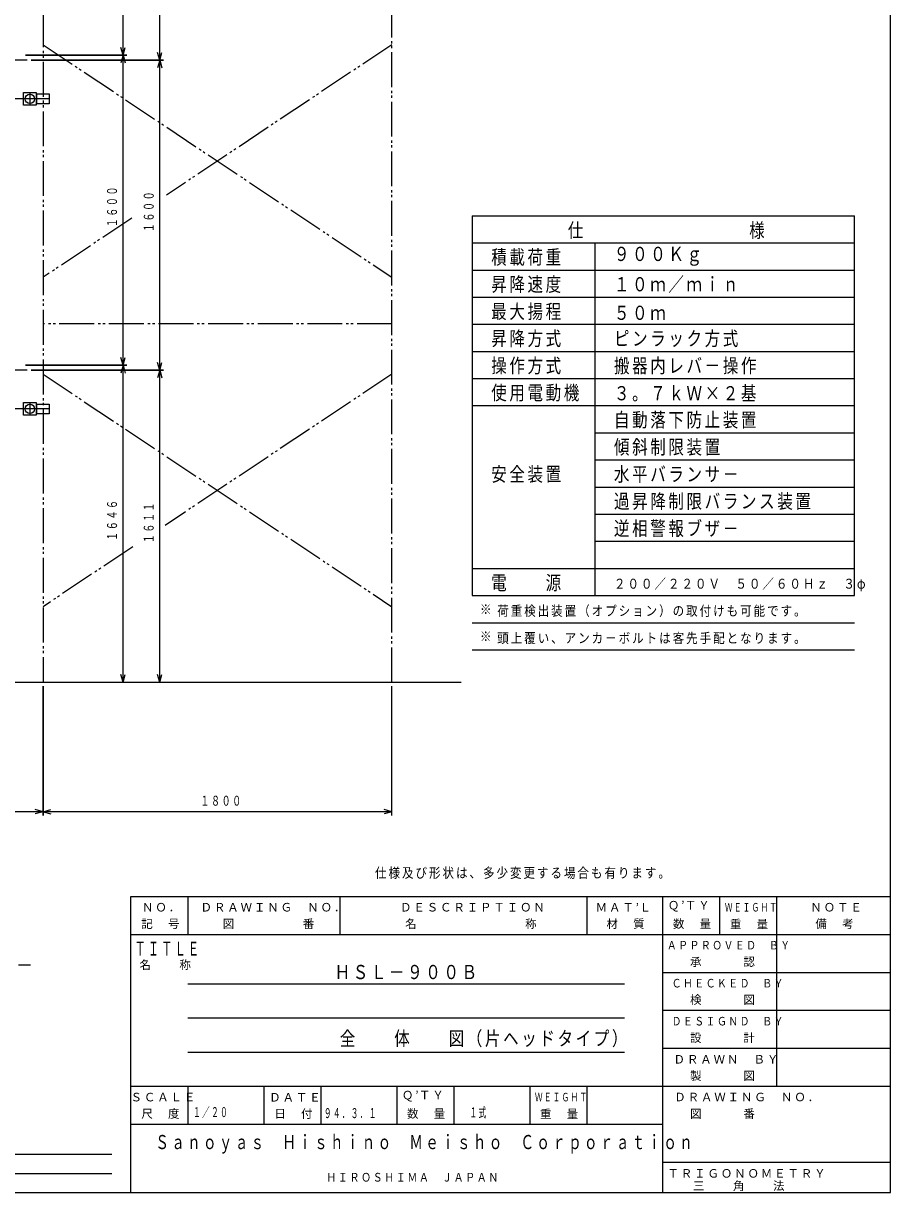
# Model space of a CAD drawing. Units: millimetres, scale not verified. Extents: x -7966 to 7694, y -5537 to 5506.
# Drawn here: x 3220 to 7694, y -5537 to 497 of the extents above; entities that cross this region are included whole.
import ezdxf
from ezdxf.enums import TextEntityAlignment as Align

# ---------------------------------------------------------------- set-up
doc = ezdxf.new("R2010")
doc.units = ezdxf.units.MM
doc.header["$LTSCALE"] = 20
doc.linetypes.add('CHAIN2', pattern=[12, 9, -1, 1, -1])
doc.linetypes.add('DOUBLE_CHAIN2', pattern=[12.8, 9, -1, 0.6, -0.6, 0.6, -1])
doc.layers.add('0-0_1', color=1, linetype='Continuous')
doc.styles.add('ＭＳ ゴシック', font='')
doc.styles.get('ＭＳ ゴシック').set_extended_font_data('MS Gothic')

# ---------------------------------------------------------------- blocks, each defined once
blk = doc.blocks.new('D1')
at = {"layer": '0-0_1', "color": 4}
for p, q in [((11731.59, 3016.66), (11731.59, 2348.78)), ((13531.59, 2348.78), (13531.59, 3016.66)), ((11731.59, 2368.78), (11771.59, 2379.5)), ((13531.59, 2368.78), (11731.59, 2368.78)), ((11731.59, 2368.78), (11771.59, 2358.06)), ((13531.59, 2368.78), (13491.59, 2379.5)), ((13531.59, 2368.78), (13491.59, 2358.06))]:
    blk.add_line(p, q, dxfattribs=at)
at = {"layer": '0-0_1', "color": 7, "insert": (12543.59, 2398.78), "char_height": 51.32, "attachment_point": 7, "style": 'ＭＳ ゴシック'}
blk.add_mtext('\\T1.17;\\W0.65;１８００', dxfattribs=at)
blk = doc.blocks.new('D2')
at = {"layer": '0-0_1', "color": 4}
for p, q in [((11731.59, 2348.78), (11731.59, 3016.66)), ((11731.59, 2368.78), (2731.59, 2368.78)), ((11731.59, 2368.78), (11691.59, 2379.5)), ((11731.59, 2368.78), (11691.59, 2358.06))]:
    blk.add_line(p, q, dxfattribs=at)
blk = doc.blocks.new('D27')
at = {"layer": '0-0_1', "color": 4}
for p, q in [((11640.89, 4672.66), (12164.23, 4672.66)), ((12144.23, 4672.66), (12133.51, 4632.66)), ((12144.23, 4672.66), (12154.94, 4632.66)), ((12144.23, 3036.66), (12133.51, 3076.66)), ((12144.23, 3036.66), (12154.94, 3076.66))]:
    blk.add_line(p, q, dxfattribs=at)
blk.add_lwpolyline([(12124.23, 3036.66), (12144.23, 3036.66), (12144.23, 4672.66)], dxfattribs=at)
at = {"layer": '0-0_1', "color": 7, "insert": (12114.23, 3766.66), "char_height": 51.32, "attachment_point": 7, "rotation": 90, "style": 'ＭＳ ゴシック'}
blk.add_mtext('\\T1.17;\\W0.65;１６４６', dxfattribs=at)
blk = doc.blocks.new('D28')
at = {"layer": '0-0_1', "color": 4}
for p, q in [((11640.89, 6272.66), (12164.23, 6272.66)), ((12144.23, 6272.66), (12133.51, 6232.66)), ((12144.23, 4672.66), (12144.23, 6272.66)), ((12144.23, 6272.66), (12154.94, 6232.66)), ((12144.23, 4672.66), (12133.51, 4712.66)), ((12144.23, 4672.66), (12154.94, 4712.66)), ((12164.23, 4672.66), (11640.89, 4672.66))]:
    blk.add_line(p, q, dxfattribs=at)
at = {"layer": '0-0_1', "color": 7, "insert": (12114.23, 5384.66), "char_height": 51.32, "attachment_point": 7, "rotation": 90, "style": 'ＭＳ ゴシック'}
blk.add_mtext('\\T1.17;\\W0.65;１６００', dxfattribs=at)
blk = doc.blocks.new('D29')
at = {"layer": '0-0_1', "color": 4}
for p, q in [((11640.89, 7872.66), (12164.23, 7872.66)), ((12144.23, 7872.66), (12133.51, 7832.66)), ((12144.23, 6272.66), (12144.23, 7872.66)), ((12144.23, 7872.66), (12154.94, 7832.66)), ((12144.23, 6272.66), (12133.51, 6312.66)), ((12144.23, 6272.66), (12154.94, 6312.66)), ((12164.23, 6272.66), (11640.89, 6272.66))]:
    blk.add_line(p, q, dxfattribs=at)
at = {"layer": '0-0_1', "color": 7, "insert": (12114.23, 6984.66), "char_height": 51.32, "attachment_point": 7, "rotation": 90, "style": 'ＭＳ ゴシック'}
blk.add_mtext('\\T1.17;\\W0.65;１６００', dxfattribs=at)
blk = doc.blocks.new('D31')
at = {"layer": '0-0_1', "color": 4}
for p, q in [((11670.37, 4647.66), (12353.53, 4647.66)), ((12333.53, 4647.66), (12322.81, 4607.66)), ((12333.53, 3036.66), (12333.53, 4647.66)), ((12333.53, 4647.66), (12344.24, 4607.66)), ((12333.53, 3036.66), (12322.81, 3076.66)), ((12333.53, 3036.66), (12344.24, 3076.66))]:
    blk.add_line(p, q, dxfattribs=at)
at = {"layer": '0-0_1', "color": 7, "insert": (12303.53, 3754.16), "char_height": 51.32, "attachment_point": 7, "rotation": 90, "style": 'ＭＳ ゴシック'}
blk.add_mtext('\\T1.17;\\W0.65;１６１１', dxfattribs=at)
blk = doc.blocks.new('D32')
at = {"layer": '0-0_1', "color": 4}
for p, q in [((11670.37, 6247.66), (12353.53, 6247.66)), ((12333.53, 6247.66), (12322.81, 6207.66)), ((12333.53, 4647.66), (12333.53, 6247.66)), ((12333.53, 6247.66), (12344.24, 6207.66)), ((12353.53, 4647.66), (11670.37, 4647.66)), ((12333.53, 4647.66), (12322.81, 4687.66)), ((12333.53, 4647.66), (12344.24, 4687.66))]:
    blk.add_line(p, q, dxfattribs=at)
at = {"layer": '0-0_1', "color": 7, "insert": (12303.53, 5359.66), "char_height": 51.32, "attachment_point": 7, "rotation": 90, "style": 'ＭＳ ゴシック'}
blk.add_mtext('\\T1.17;\\W0.65;１６００', dxfattribs=at)
blk = doc.blocks.new('D33')
at = {"layer": '0-0_1', "color": 4}
for p, q in [((11670.37, 7847.66), (12353.53, 7847.66)), ((12333.53, 7847.66), (12322.81, 7807.66)), ((12333.53, 6247.66), (12333.53, 7847.66)), ((12333.53, 7847.66), (12344.24, 7807.66)), ((12333.53, 6247.66), (12322.81, 6287.66)), ((12333.53, 6247.66), (12344.24, 6287.66)), ((12353.53, 6247.66), (11670.37, 6247.66))]:
    blk.add_line(p, q, dxfattribs=at)
at = {"layer": '0-0_1', "color": 7, "insert": (12303.53, 6959.66), "char_height": 51.32, "attachment_point": 7, "rotation": 90, "style": 'ＭＳ ゴシック'}
blk.add_mtext('\\T1.17;\\W0.65;１６００', dxfattribs=at)

msp = doc.modelspace()

# ---------------------------------------------------------------- linework, layer by layer
at = {"layer": '0-0_1', "color": 2, "linetype": 'DOUBLE_CHAIN2'}
for p, q in [((3321.59, 2346.66), (3321.59, -2903.34)), ((5121.59, -2903.34), (5121.59, 2346.66)), ((3321.59, 386.66), (5121.59, -813.34)), ((5121.59, 386.66), (3958.47, -388.75)), ((3779.41, -508.13), (3321.59, -813.34)), ((5121.59, -1053.34), (3321.59, -1053.34)), ((3321.59, -1313.34), (5121.59, -2513.34)), ((5121.59, -1313.34), (3951.24, -2093.58)), ((3785.52, -2204.06), (3321.59, -2513.34))]:
    msp.add_line(p, q, dxfattribs=at)
at = {"layer": '0-0_1', "color": 2, "linetype": 'CHAIN2'}
for p, q in [((3240.37, 307.66), (3006.59, 307.66)), ((3254.09, 140.16), (3254.09, 75.16)), ((3354.09, 107.66), (3154.09, 107.66)), ((3240.37, -1292.34), (3006.59, -1292.34)), ((3354.09, -1492.34), (3154.09, -1492.34)), ((3254.09, -1459.84), (3254.09, -1524.84))]:
    msp.add_line(p, q, dxfattribs=at)
at = {"layer": '0-0_1', "color": 5}
for p, q in [((5534.98, -495.82), (7508.38, -495.82)), ((5534.98, -495.82), (5534.98, -2455.82)), ((7508.38, -2455.82), (7508.38, -495.82)), ((5534.98, -635.82), (7508.38, -635.82)), ((6168.2, -635.82), (6168.2, -2455.82)), ((5534.98, -775.82), (7508.38, -775.82)), ((5534.98, -915.82), (7508.38, -915.82)), ((5534.98, -1055.82), (7508.38, -1055.82)), ((5534.98, -1195.82), (7508.38, -1195.82)), ((5534.98, -1335.82), (7508.38, -1335.82)), ((5534.98, -1475.82), (7508.38, -1475.82)), ((6168.2, -1615.82), (7508.38, -1615.82)), ((6168.2, -1755.82), (7508.38, -1755.82)), ((6168.2, -1895.82), (7508.38, -1895.82)), ((6168.2, -2035.82), (7508.38, -2035.82)), ((6168.2, -2175.82), (7508.38, -2175.82)), ((5534.98, -2315.82), (7508.38, -2315.82)), ((5534.98, -2455.82), (7508.38, -2455.82)), ((5534.98, -2595.82), (7508.38, -2595.82)), ((5534.98, -2735.82), (7508.38, -2735.82)), ((3676.3, -5341.19), (2186.7, -5341.19)), ((2186.7, -5439.19), (3676.3, -5439.19))]:
    msp.add_line(p, q, dxfattribs=at)
at = {"layer": '0-0_1', "color": 7}
for p, q in [((4068.3, -4008.39), (4068.3, -4204.39)), ((4852.3, -4008.39), (4852.3, -4204.39)), ((6126.3, -4008.39), (6126.3, -4204.39)), ((6518.3, -4008.39), (6518.3, -5537.19)), ((6812.3, -4008.39), (6812.3, -4204.39)), ((7106.3, -4008.39), (7106.3, -4988.39)), ((3774.3, -4204.39), (7694.3, -4204.39)), ((6518.3, -4400.39), (7694.3, -4400.39)), ((4068.3, -4459.19), (6322.3, -4459.19)), ((4068.3, -4635.59), (6322.3, -4635.59)), ((6518.3, -4596.39), (7694.3, -4596.39)), ((4068.3, -4811.99), (6322.3, -4811.99)), ((6518.3, -4792.39), (7694.3, -4792.39)), ((3774.3, -4988.39), (7694.3, -4988.39)), ((4068.3, -4988.39), (4068.3, -5184.39)), ((4460.3, -4988.39), (4460.3, -5184.39)), ((4754.3, -4988.39), (4754.3, -5184.39)), ((5146.3, -4988.39), (5146.3, -5184.39)), ((5440.3, -4988.39), (5440.3, -5184.39)), ((5832.3, -4988.39), (5832.3, -5184.39)), ((6126.3, -4988.39), (6126.3, -5184.39)), ((3774.3, -5184.39), (6518.3, -5184.39)), ((6518.3, -5380.39), (7694.3, -5380.39))]:
    msp.add_line(p, q, dxfattribs=at)
msp.add_lwpolyline([(-7965.7, -5537.19), (7694.3, -5537.19), (7694.3, 5506.01), (-7965.7, 5506.01)], close=True, dxfattribs=at)
at = {"layer": '0-0_1'}
for points in [[(3286.59, 140.16), (3286.59, 75.16), (3221.59, 75.16), (3221.59, 140.16)], [(3354.09, 132.66), (3354.09, 82.66), (3289.09, 82.66), (3289.09, 132.66)], [(3286.59, -1459.84), (3286.59, -1524.84), (3221.59, -1524.84), (3221.59, -1459.84)], [(3354.09, -1467.34), (3354.09, -1517.34), (3289.09, -1517.34), (3289.09, -1467.34)]]:
    msp.add_lwpolyline(points, close=True, dxfattribs=at)
at = {"layer": '0-0_1', "color": 2}
msp.add_lwpolyline([(-7633.45, -2903.34), (-728.41, -2903.34), (5478.52, -2903.34)], dxfattribs=at)
at = {"layer": '0-0_1', "color": 7}
msp.add_lwpolyline([(3774.3, -5537.19), (3774.3, -4008.39), (7694.3, -4008.39)], dxfattribs=at)
at = {"layer": '0-0_1', "color": 2, "linetype": 'CHAIN2'}
msp.add_lwpolyline([(-4355.75, -4360.9), (-3765.35, -4360.9), (3257.3, -4360.9)], dxfattribs=at)
at = {"layer": '0-0_1'}
for centre in [(3254.09, 107.66), (3254.09, -1492.34)]:
    msp.add_circle(centre, 24.3, dxfattribs=at)

# ---------------------------------------------------------------- block references
for name in ['D29', 'D33', 'D28', 'D32', 'D27', 'D31', 'D2', 'D1']:
    msp.add_blockref(name, (-8410, -5940), dxfattribs=at)

# ---------------------------------------------------------------- texts
at = {"layer": '0-0_1', "color": 7, "style": 'ＭＳ ゴシック', "width": 0.85}
for p in [(5575.89, -2567.75), (5575.89, -2707.75)]:
    msp.add_text('※', height=51.32, dxfattribs=at).set_placement(p, align=Align.BOTTOM_LEFT)
at = {"layer": '0-0_1', "color": 7, "attachment_point": 7, "style": 'ＭＳ ゴシック'}
for s, insert, char_height in [('\\T1.17;\\W0.8;仕\u3000\u3000\u3000\u3000\u3000\u3000\u3000\u3000\u3000様', (6028.87, -615.65), 73.31), ('\\T1.17;\\W0.8;積載荷重', (5633.86, -754.34), 73.31), ('\\T1.17;\\W0.8;９００Ｋｇ', (6267.08, -754.34), 73.31), ('\\T1.17;\\W0.8;昇降速度', (5633.86, -894.34), 73.31), ('\\T1.17;\\W0.8;１０ｍ／ｍｉｎ', (6267.08, -894.34), 73.31), ('\\T1.17;\\W0.8;最大揚程', (5633.86, -1034.34), 73.31), ('\\T1.17;\\W0.8;５０ｍ', (6267.08, -1034.34), 73.31), ('\\T1.17;\\W0.8;昇降方式', (5633.86, -1174.34), 73.31), ('\\T1.17;\\W0.8;ピンラック方式', (6267.08, -1174.34), 73.31), ('\\T1.17;\\W0.8;操作方式', (5633.86, -1314.34), 73.31), ('\\T1.17;\\W0.8;搬器内レバ－操作', (6267.08, -1314.34), 73.31), ('\\T1.17;\\W0.8;使用電動機', (5633.86, -1454.34), 73.31), ('\\T1.17;\\W0.8;３。７ｋＷ×２基', (6267.08, -1454.34), 73.31), ('\\T1.17;\\W0.8;自動落下防止装置', (6267.08, -1594.34), 73.31), ('\\T1.17;\\W0.8;傾斜制限装置', (6267.08, -1734.34), 73.31), ('\\T1.17;\\W0.8;安全装置', (5633.86, -1874.34), 73.31), ('\\T1.17;\\W0.8;水平バランサ－', (6267.08, -1874.34), 73.31), ('\\T1.17;\\W0.8;過昇降制限バランス装置', (6267.08, -2014.34), 73.31), ('\\T1.17;\\W0.8;逆相警報ブザ－', (6267.08, -2154.34), 73.31), ('\\T1.17;\\W0.8;電\u3000\u3000源', (5633.86, -2434.34), 73.31), ('\\T1.17;\\W0.85;２００／２２０Ｖ\u3000５０／６０Ｈｚ\u3000３φ', (6267.08, -2434.34), 51.32), ('\\T1.17;\\W0.85;荷重検出装置（オプション）の取付けも可能です。', (5664.74, -2566.9), 51.32), ('\\T1.17;\\W0.85;頭上覆い、アンカ－ボルトは客先手配となります。', (5664.74, -2706.9), 51.32), ('\\T1.17;\\W0.85;仕様及び形状は、多少変更する場合も有ります。', (5034.37, -3918.63), 51.32), ('\\T1.17;ＮＯ．', (3832.2, -4087.22), 43.11), ('\\T1.17;ＤＲＡＷＩＮＧ\u3000ＮＯ．', (4134.57, -4087.22), 43.11), ('\\T1.17;ＤＥＳＣＲＩＰＴＩＯＮ', (5163.57, -4087.22), 43.11), ('\\T1.17;ＭＡＴ’Ｌ', (6172.97, -4087.22), 43.11), ('\\T1.17;Ｑ’ＴＹ', (6545.37, -4087.22), 43.11), ('\\T1.17;\\W0.65;ＷＥＩＧＨＴ', (6839.37, -4087.22), 43.11), ('\\T1.17;ＮＯＴＥ', (7280.37, -4087.22), 43.11), ('\\T1.17;記\u3000号', (3829.05, -4176.68), 43.11), ('\\T1.17;図\u3000\u3000\u3000\u3000\u3000番', (4249.02, -4176.68), 43.11), ('\\T1.17;名\u3000\u3000\u3000\u3000\u3000\u3000\u3000\u3000称', (5189.82, -4176.68), 43.11), ('\\T1.17;材\u3000質', (6228.62, -4176.68), 43.11), ('\\T1.17;数\u3000量', (6571.62, -4176.68), 43.11), ('\\T1.17;重\u3000量', (6865.62, -4176.68), 43.11), ('\\T1.17;備\u3000考', (7306.62, -4176.68), 43.11), ('\\T1.17;\\W0.6;ＴＩＴＬＥ', (3793.25, -4314.19), 71.85), ('\\T1.17;\\W0.85;ＡＰＰＲＯＶＥＤ\u3000ＢＹ', (6540.47, -4283.22), 43.11), ('\\T1.17;名\u3000\u3000称', (3819.03, -4388.67), 43.11), ('\\T1.17;承\u3000\u3000\u3000認', (6659.82, -4372.68), 43.11), ('\\T1.17;\\W0.8;ＨＳＬ－９００Ｂ', (4825.86, -4436.68), 73.31), ('\\T1.17;\\W0.85;ＣＨＥＣＫＥＤ\u3000ＢＹ', (6564.97, -4479.22), 43.11), ('\\T1.17;検\u3000\u3000\u3000図', (6659.82, -4568.68), 43.11), ('\\T1.17;\\W0.85;ＤＥＳＩＧＮＤ\u3000ＢＹ', (6564.97, -4675.22), 43.11), ('\\T1.17;\\W0.8;全\u3000\u3000体\u3000\u3000図（片ヘッドタイプ）', (4852.76, -4787.8), 73.31), ('\\T1.17;設\u3000\u3000\u3000計', (6659.82, -4764.68), 43.11), ('\\T1.17;ＤＲＡＷＮ\u3000ＢＹ', (6574.77, -4871.22), 43.11), ('\\T1.17;製\u3000\u3000\u3000図', (6659.82, -4960.68), 43.11), ('\\T1.17;ＳＣＡＬＥ', (3773.4, -5067.22), 43.11), ('\\T1.17;ＤＡＴＥ', (4488.8, -5067.22), 43.11), ('\\T1.17;Ｑ’ＴＹ', (5173.37, -5067.22), 43.11), ('\\T1.17;\\W0.65;ＷＥＩＧＨＴ', (5859.37, -5067.22), 43.11), ('\\T1.17;ＤＲＡＷＩＮＧ\u3000ＮＯ．', (6578.37, -5066.73), 43.11), ('\\T1.17;尺\u3000度', (3829.05, -5156.68), 43.11), ('\\T1.17;\\W0.55;１／２０', (4096.22, -5153.36), 51.32), ('\\T1.17;日\u3000付', (4515.05, -5156.68), 43.11), ('\\T1.17;\\W0.55;９４．３．１', (4770.54, -5153.36), 51.32), ('\\T1.17;数\u3000量', (5199.62, -5156.68), 43.11), ('\\T1.17;\\W0.55;１式', (5522.18, -5154.91), 51.32), ('\\T1.17;重\u3000量', (5885.62, -5156.68), 43.11), ('\\T1.17;図\u3000\u3000\u3000番', (6659.82, -5156.68), 43.11), ('\\T1.17;\\W0.7;Ｓａｎｏｙａｓ\u3000Ｈｉｓｈｉｎｏ\u3000Ｍｅｉｓｈｏ\u3000Ｃｏｒｐｏｒａｔｉｏｎ', (3901.13, -5336.26), 73.31), ('\\T1.17;ＴＲＩＧＯＮＯＭＥＴＲＹ', (6543.31, -5460.76), 43.11), ('\\T1.17;\\W0.85;ＨＩＲＯＳＨＩＭＡ\u3000ＪＡＰＡＮ', (4783.74, -5481.26), 43.99), ('\\T1.17;三\u3000\u3000角\u3000\u3000法', (6675.06, -5529.35), 43.11)]:
    msp.add_mtext(s, dxfattribs=dict(at, insert=insert, char_height=char_height))

doc.saveas('drawing.dxf')
